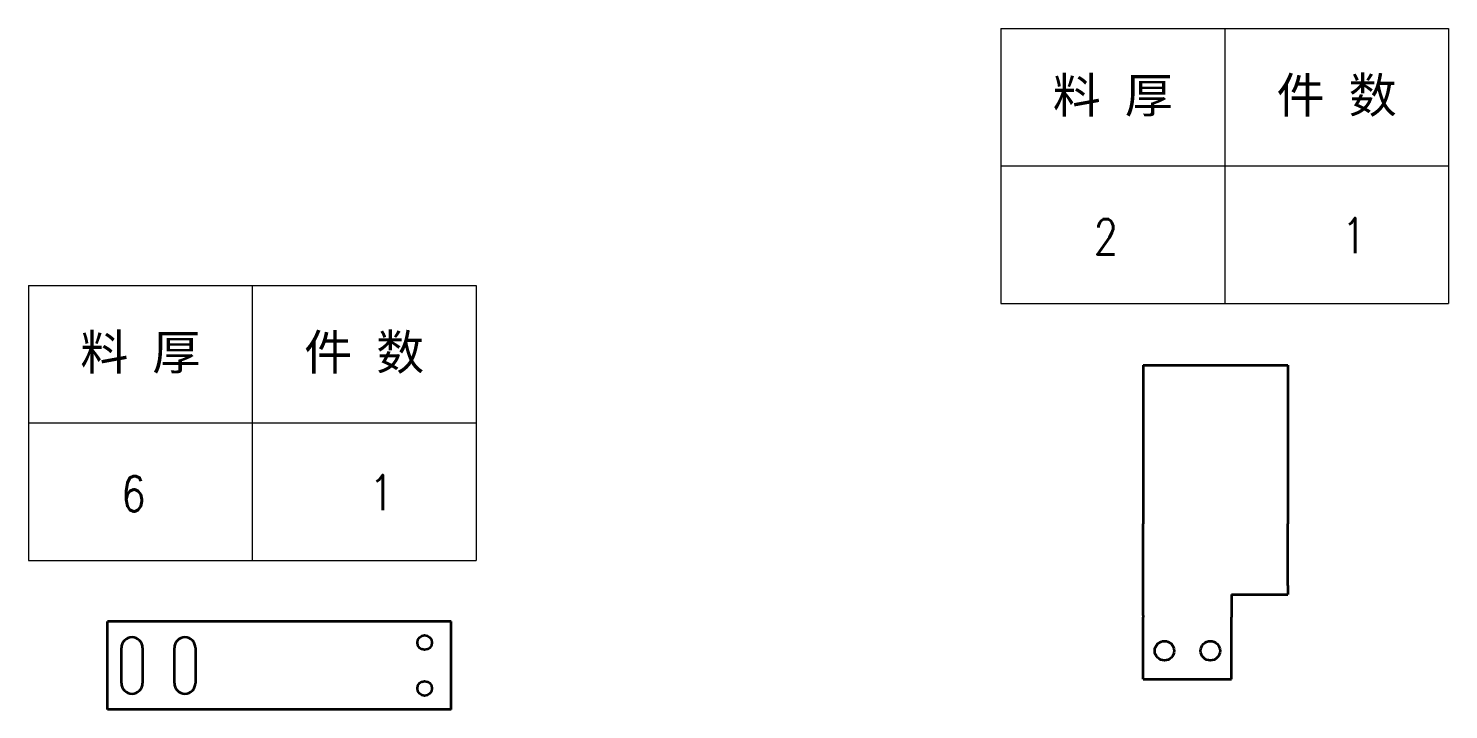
# Model space of a CAD drawing. Header units: millimetres. Extents: x 1333 to 66321, y -42879 to -5704.
# Drawn here: x 65415.9 to 65818.8, y -35229.4 to -35036.2 of the extents above; entities that cross this region are included whole.
import ezdxf
from ezdxf.enums import TextEntityAlignment as Align

# ---------------------------------------------------------------- set-up
doc = ezdxf.new("R2010")
doc.units = ezdxf.units.MM
doc.header["$LTSCALE"] = 0.5
doc.layers.add('标注线', color=3, linetype='Continuous', lineweight=18)
doc.layers.add('粗实线', color=7, linetype='Continuous', lineweight=35)
doc.styles.add('DIM', font='romans.shx', dxfattribs={"width": 0.8, "bigfont": 'bigfont.shx'})
doc.styles.get("Standard").update_dxf_attribs({"font": 'simplex.shx'})

# ---------------------------------------------------------------- blocks, each defined once
blk = doc.blocks.new('*T481')
at = {"color": 0, "linetype": 'ByBlock', "lineweight": -2, "transparency": 16777216}
for p, q in [((0, 0), (127, 0)), ((0, 0), (0, -78)), ((63.5, 0), (63.5, -78)), ((127, 0), (127, -78)), ((0, -39), (127, -39)), ((0, -78), (127, -78))]:
    blk.add_line(p, q, dxfattribs=at)
at = {"color": 0, "transparency": 16777216, "char_height": 10, "width": 60.5, "attachment_point": 5}
for s, insert in [('{\\fSimSun|b0|i0|c134|p2;料 厚}', (31.75, -19.5)), ('{\\fSimSun|b0|i0|c134|p2;件 数}', (95.25, -19.5))]:
    blk.add_mtext(s, dxfattribs=dict(at, insert=insert))
blk = doc.blocks.new('拆图参数')
blk.add_blockref('*T481', (-63.5, 78))
at = {"style": 'DIM', "width": 0.8}
blk.add_attdef('1', text='', height=10, dxfattribs=at).set_placement((36.65, 19.27), align=Align.MIDDLE_CENTER)
blk.add_attdef('6', text='', height=10, dxfattribs=at).set_placement((-37.13, 18.91), align=Align.MIDDLE_LEFT)

msp = doc.modelspace()

# ---------------------------------------------------------------- linework, layer by layer
at = {"layer": '粗实线', "ltscale": 0.075}
for p, q in [((65732.185, -35131.683), (65732.185, -35176.683)), ((65773.185, -35131.683), (65773.185, -35176.683))]:
    msp.add_line(p, q, dxfattribs=at)
at = {"layer": '粗实线', "ltscale": 0.4}
for p, q in [((65732.185, -35131.683), (65773.185, -35131.683)), ((65757.185, -35196.683), (65773.185, -35196.683)), ((65732.185, -35220.683), (65757.185, -35220.683))]:
    msp.add_line(p, q, dxfattribs=at)
at = {"layer": '粗实线', "ltscale": 0.4375}
for p, q in [((65732.185, -35194.183), (65732.185, -35176.683)), ((65773.185, -35194.183), (65773.185, -35176.683))]:
    msp.add_line(p, q, dxfattribs=at)
at = {"layer": '粗实线', "ltscale": 0.2125}
msp.add_line((65732.185, -35202.683), (65732.185, -35194.183), dxfattribs=at)
at = {"layer": '粗实线', "ltscale": 0.0625}
msp.add_line((65773.185, -35194.183), (65773.185, -35196.683), dxfattribs=at)
at = {"layer": '粗实线', "ltscale": 0.15}
msp.add_line((65757.185, -35196.683), (65757.185, -35202.683), dxfattribs=at)
at = {"layer": '粗实线', "ltscale": 0.0125}
for p, q in [((65732.185, -35202.683), (65732.185, -35203.183)), ((65757.185, -35202.683), (65757.185, -35203.183))]:
    msp.add_line(p, q, dxfattribs=at)
at = {"layer": '粗实线', "ltscale": 0.05}
for p, q in [((65732.185, -35220.683), (65732.185, -35203.183)), ((65757.185, -35220.683), (65757.185, -35203.183))]:
    msp.add_line(p, q, dxfattribs=at)
at = {"layer": '粗实线'}
for p, q in [((65535.833, -35204.352), (65438.333, -35204.352)), ((65438.333, -35229.352), (65438.333, -35204.352)), ((65535.833, -35229.352), (65535.833, -35204.352)), ((65535.833, -35229.352), (65438.333, -35229.352))]:
    msp.add_line(p, q, dxfattribs=at)
at = {"layer": '粗实线', "ltscale": 0.25}
for p, q in [((65442.333, -35221.852), (65442.333, -35211.852)), ((65448.333, -35211.852), (65448.333, -35221.852)), ((65457.333, -35221.852), (65457.333, -35211.852)), ((65463.333, -35211.852), (65463.333, -35221.852))]:
    msp.add_line(p, q, dxfattribs=at)
at = {"layer": '粗实线'}
for centre, radius in [((65528.333, -35210.352), 2.067), ((65738.185, -35212.683), 2.75), ((65751.185, -35212.683), 2.75), ((65528.333, -35223.352), 2.067)]:
    msp.add_circle(centre, radius, dxfattribs=at)
for centre, start, end in [((65445.333, -35211.852), 0, 180), ((65460.333, -35211.852), 0, 180), ((65445.333, -35221.852), 180, 360), ((65460.333, -35221.852), 180, 360)]:
    msp.add_arc(centre, 3, start, end, dxfattribs=at)

# ---------------------------------------------------------------- block references
at = {"layer": '标注线'}
for p, values in [((65755.273, -35114.187), {'1': '1', '6': '2'}), ((65479.44, -35187.051), {'1': '1', '6': '6'})]:
    msp.add_blockref('拆图参数', p, dxfattribs=at).add_auto_attribs(values)

doc.saveas('drawing.dxf')
